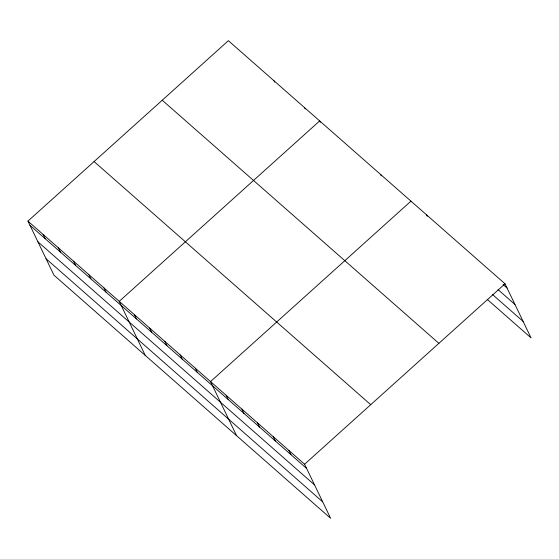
<?xml version="1.0" encoding="UTF-8"?>
<svg xmlns="http://www.w3.org/2000/svg" width="559" height="559" viewBox="0 0 559 559"><rect width="100%" height="100%" fill="white"/><g stroke="black" fill="none" stroke-linecap="round" stroke-linejoin="round"><path stroke-width="0.84" d="M27.95 221.112L304.592 464.229L330.621 518.312L53.978 275.196L27.95 221.112L228.379 40.688L505.022 283.804L531.05 337.888L487.287 299.428M410.963 201.142L210.533 381.573L236.562 435.65M304.592 464.229L505.022 283.804M503.135 284.58L507.055 288.025M497.992 289.555L514.972 304.48M492.43 294.453L523.133 321.432M162.236 100.229L438.878 343.345M94.094 161.572L370.736 404.688M29.983 225.333L306.625 468.449M37.9 241.788L314.542 484.905M46.062 258.74L322.697 501.856M426.643 214.922L427.321 216.326M380.532 174.401L381.21 175.805M320.349 122.323L319.671 120.919L119.242 301.343L145.27 355.426M304.459 107.545L305.137 108.949M274.029 80.803L274.707 82.208M288.912 450.456L290.946 454.677M273.239 436.677L275.273 440.897M257.559 422.904L259.593 427.118M241.886 409.125L243.92 413.346M226.206 395.346L228.24 399.566M195.322 368.199L197.348 372.42M180.103 354.825L182.136 359.046M164.891 341.458L166.917 345.679M149.672 328.084L151.706 332.305M134.46 314.717L136.487 318.93M104.03 287.969L106.056 292.189M88.811 274.602L90.844 278.815M73.599 261.228L75.626 265.448M58.381 247.854L60.414 252.074M43.169 234.487L45.195 238.707"/></g></svg>
